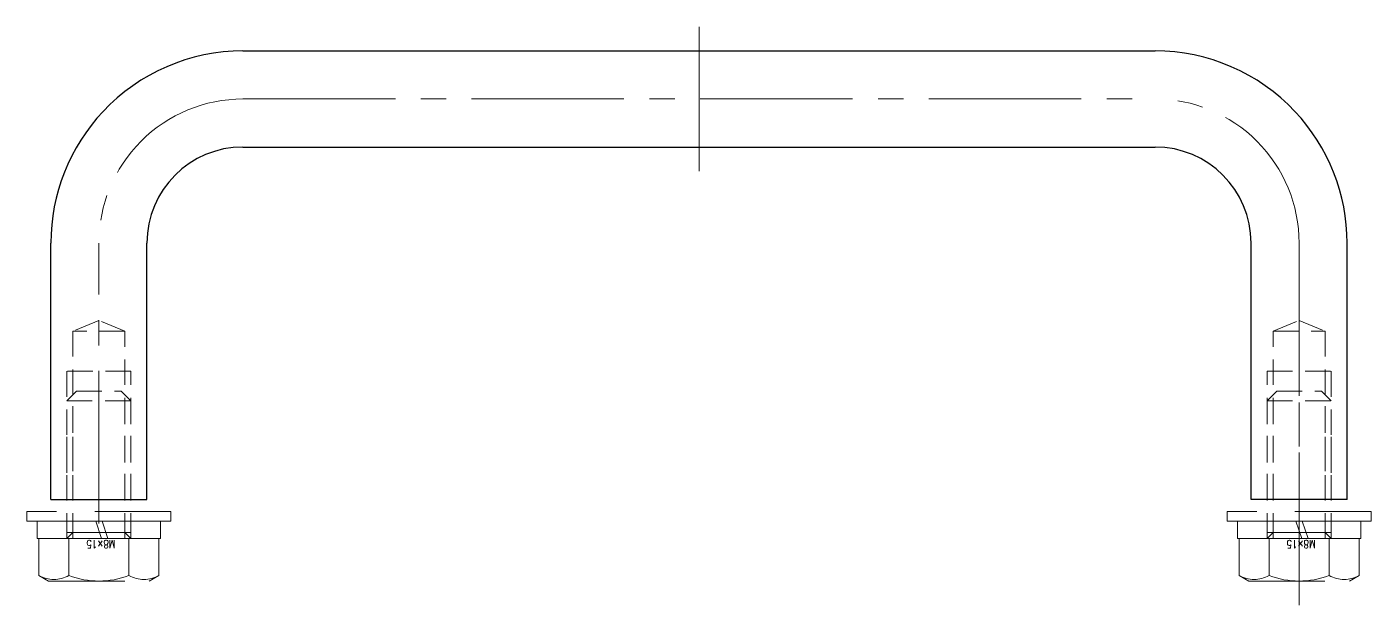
# Model space of a CAD drawing. Header units: millimetres. Extents: x 0 to 51411, y 0 to 16902.
# Drawn here: x 1105.6 to 1273.6, y 7791.8 to 7864 of the extents above; entities that cross this region are included whole.
import ezdxf

# ---------------------------------------------------------------- set-up
doc = ezdxf.new("R2010")
doc.units = ezdxf.units.MM
doc.linetypes.add('CENTER2', pattern=[28.575, 19.05, -3.175, 3.175, -3.175])
doc.linetypes.add('HIDDEN2', pattern=[4.7625, 3.175, -1.5875])
for name, color, linetype, lineweight in [('01_外形線', 7, 'Continuous', 25), ('03_かくれ線', 6, 'HIDDEN2', 13), ('04_中心線', 1, 'CENTER2', 9)]:
    doc.layers.add(name, color=color, linetype=linetype, lineweight=lineweight)
doc.layers.add('10_補助線', color=8, linetype='Continuous', lineweight=13, plot=False)
doc.styles.add('寸法用', font='simplex.shx', dxfattribs={"width": 0.8, "bigfont": '@extfont2.shx'})

msp = doc.modelspace()

# ---------------------------------------------------------------- linework, layer by layer
at = {"layer": '01_外形線'}
msp.add_line((1132.635, 7861.032), (1246.635, 7861.032), dxfattribs=at)
at = {"layer": '01_外形線', "ltscale": 3}
for p, q in [((1132.635, 7849.032), (1246.635, 7849.032)), ((1108.635, 7805.032), (1108.635, 7837.032)), ((1120.635, 7805.032), (1120.635, 7837.032)), ((1258.635, 7805.032), (1258.635, 7837.032)), ((1270.635, 7805.032), (1270.635, 7837.032)), ((1108.635, 7805.032), (1120.635, 7805.032)), ((1270.635, 7805.032), (1258.635, 7805.032))]:
    msp.add_line(p, q, dxfattribs=at)
at = {"layer": '01_外形線'}
for centre, start, end in [((1132.635, 7837.032), 90, 136.76439), ((1246.635, 7837.032), 43.23561, 90)]:
    msp.add_arc(centre, 24, start, end, dxfattribs=at)
at = {"layer": '01_外形線', "ltscale": 3}
for centre, radius, start, end in [((1132.635, 7837.032), 24, 136.76439, 180), ((1246.635, 7837.032), 24, 0, 43.23561), ((1132.635, 7837.032), 12, 90, 180), ((1246.635, 7837.032), 12, 0, 90)]:
    msp.add_arc(centre, radius, start, end, dxfattribs=at)
at = {"layer": '03_かくれ線'}
for points in [[(1117.885, 7826.032), (1114.635, 7827.379), (1111.385, 7826.032)], [(1261.385, 7826.032), (1264.635, 7827.379), (1267.885, 7826.032)], [(1117.885, 7805.032), (1117.885, 7826.032), (1111.385, 7826.032), (1111.385, 7805.032)], [(1261.385, 7805.032), (1261.385, 7826.032), (1267.885, 7826.032), (1267.885, 7805.032)], [(1118.635, 7805.032), (1118.635, 7821.032), (1110.635, 7821.032), (1110.635, 7805.032)], [(1260.635, 7805.032), (1260.635, 7821.032), (1268.635, 7821.032), (1268.635, 7805.032)], [(1110.635, 7817.332), (1111.835, 7818.532)], [(1110.635, 7817.332), (1118.635, 7817.332)], [(1111.835, 7818.532), (1117.435, 7818.532)], [(1118.635, 7817.332), (1117.435, 7818.532)], [(1260.635, 7817.332), (1261.835, 7818.532)], [(1260.635, 7817.332), (1268.635, 7817.332)], [(1261.835, 7818.532), (1267.435, 7818.532)], [(1268.635, 7817.332), (1267.435, 7818.532)], [(1110.635, 7800.132), (1110.635, 7815.932)], [(1111.385, 7800.132), (1111.385, 7816.682)], [(1117.885, 7800.132), (1117.885, 7816.682)], [(1118.635, 7800.132), (1118.635, 7815.932)], [(1260.635, 7800.132), (1260.635, 7815.932)], [(1261.385, 7800.132), (1261.385, 7816.682)], [(1267.885, 7800.132), (1267.885, 7816.682)], [(1268.635, 7800.132), (1268.635, 7815.932)]]:
    msp.add_lwpolyline(points, dxfattribs=at)
at = {"layer": '03_かくれ線', "ltscale": 3}
for points in [[(1123.635, 7803.532), (1105.635, 7803.532), (1105.635, 7802.332), (1123.635, 7802.332)], [(1273.635, 7803.532), (1255.635, 7803.532), (1255.635, 7802.332), (1273.635, 7802.332)]]:
    msp.add_lwpolyline(points, close=True, dxfattribs=at)
for points in [[(1106.935, 7802.332), (1114.235, 7802.332)], [(1106.935, 7802.332), (1106.935, 7800.132)], [(1114.235, 7802.332), (1114.963, 7800.132)], [(1115.035, 7802.332), (1122.335, 7802.332)], [(1115.035, 7802.332), (1115.763, 7800.132)], [(1122.335, 7800.132), (1122.335, 7802.332)], [(1256.935, 7802.332), (1264.235, 7802.332)], [(1256.935, 7802.332), (1256.935, 7800.132)], [(1264.235, 7802.332), (1264.963, 7800.132)], [(1265.035, 7802.332), (1272.335, 7802.332)], [(1265.035, 7802.332), (1265.763, 7800.132)], [(1272.335, 7800.132), (1272.335, 7802.332)], [(1118.635, 7800.882), (1110.635, 7800.882)], [(1111.385, 7800.882), (1110.635, 7800.132)], [(1117.885, 7800.882), (1118.635, 7800.132)], [(1268.635, 7800.882), (1260.635, 7800.882)], [(1261.385, 7800.882), (1260.635, 7800.132)], [(1267.885, 7800.882), (1268.635, 7800.132)], [(1106.935, 7800.132), (1114.963, 7800.132)], [(1122.14, 7800.132), (1107.129, 7800.132)], [(1107.129, 7800.132), (1107.129, 7795.528)], [(1107.129, 7800.132), (1122.14, 7800.132)], [(1110.882, 7800.132), (1110.882, 7795.528)], [(1115.763, 7800.132), (1122.335, 7800.132)], [(1118.387, 7800.132), (1118.387, 7795.528)], [(1122.14, 7800.132), (1122.14, 7795.528)], [(1256.935, 7800.132), (1264.963, 7800.132)], [(1272.14, 7800.132), (1257.129, 7800.132)], [(1257.129, 7800.132), (1257.129, 7795.528)], [(1257.129, 7800.132), (1272.14, 7800.132)], [(1260.882, 7800.132), (1260.882, 7795.528)], [(1265.763, 7800.132), (1272.335, 7800.132)], [(1268.387, 7800.132), (1268.387, 7795.528)], [(1272.14, 7800.132), (1272.14, 7795.528)], [(1107.129, 7795.528), (1108.335, 7794.832)], [(1122.14, 7795.528), (1120.935, 7794.832)], [(1257.129, 7795.528), (1258.335, 7794.832)], [(1272.14, 7795.528), (1270.935, 7794.832)], [(1108.335, 7794.832), (1120.935, 7794.832)], [(1258.335, 7794.832), (1270.935, 7794.832)]]:
    msp.add_lwpolyline(points, dxfattribs=at)
for points in [[(1107.129, 7795.528, 0.2679491), (1110.882, 7795.528)], [(1110.882, 7795.528, 0.1854692), (1118.387, 7795.528)], [(1118.387, 7795.528, 0.2679491), (1122.14, 7795.528)], [(1257.129, 7795.528, 0.2679491), (1260.882, 7795.528)], [(1260.882, 7795.528, 0.1854692), (1268.387, 7795.528)], [(1268.387, 7795.528, 0.2679491), (1272.14, 7795.528)]]:
    msp.add_lwpolyline(points, format="xyb", dxfattribs=at)
at = {"layer": '04_中心線'}
msp.add_line((1189.635, 7864.032), (1189.635, 7846.032), dxfattribs=at)
msp.add_lwpolyline([(1114.635, 7802.032), (1114.635, 7837.032, -0.4142136), (1132.635, 7855.032), (1246.635, 7855.032, -0.4142136), (1264.635, 7837.032), (1264.635, 7802.032)], format="xyb", dxfattribs=at)
msp.add_lwpolyline([(1264.635, 7791.832), (1264.635, 7817.132)], dxfattribs=at)

# ---------------------------------------------------------------- texts
at = {"layer": '10_補助線', "ltscale": 3, "style": '寸法用', "width": 0.8}
for p in [(1116.698, 7799.932), (1266.698, 7799.932)]:
    msp.add_text('M8×15', height=1, rotation=180, dxfattribs=at).set_placement(p)

doc.saveas('drawing.dxf')
